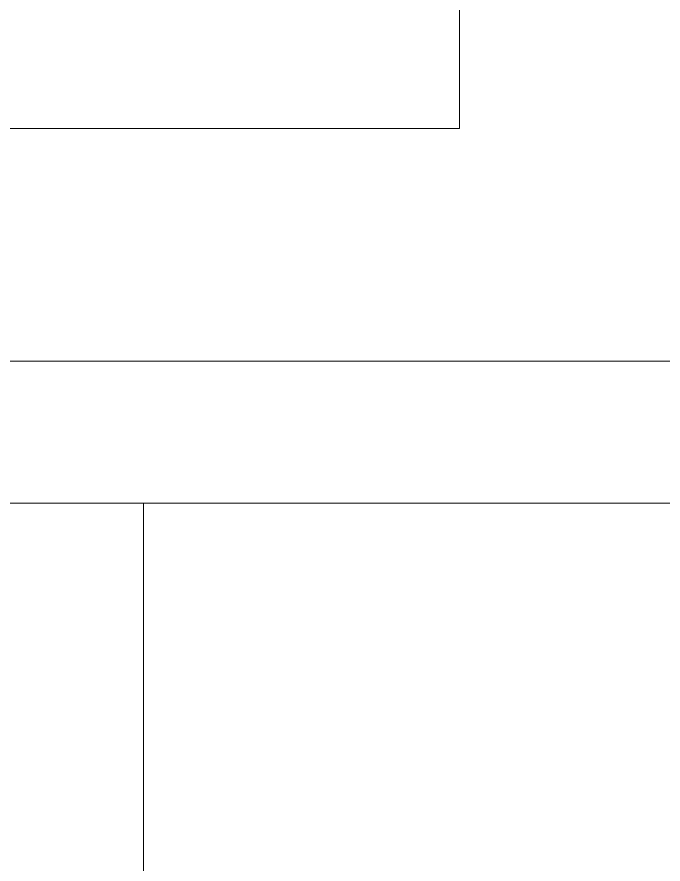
# Model space of a CAD drawing. Header units: inches. Extents: x -246178 to 57169, y -29325 to 19878.
# Drawn here: x 21729 to 22184, y -1202 to -605 of the extents above; entities that cross this region are included whole.
import ezdxf

# ---------------------------------------------------------------- set-up
doc = ezdxf.new("R2010")
doc.units = ezdxf.units.IN
doc.header["$LTSCALE"] = 25
doc.header["$MEASUREMENT"] = 0
doc.linetypes.add('DASHDOT', pattern=[25.4, 12.7, -6.35, 0, -6.35])
doc.layers.get('0').update_dxf_attribs({"color": 8})
for name, color, linetype, lineweight in [('00-Ground Floor$0$Frame', 252, 'Continuous', 9), ('00-Ground Floor$0$LOADING', 253, 'Continuous', 5), ('00-Ground Floor$0$Walls', 251, 'Continuous', 5), ('E-LITE-CLNG-CNDT', 6, 'DASHDOT', 35)]:
    doc.layers.add(name, color=color, linetype=linetype, lineweight=lineweight)

# ---------------------------------------------------------------- blocks, each defined once
blk = doc.blocks.new('00-Ground Floor$0$A$C540D530E')
at = {"color": 254, "linetype": 'Continuous'}
for p, q in [((48817.93, -947.43, 0), (12263.3, -947.43, 0)), ((21817.93, -2747.43), (21817.93, -947.43))]:
    blk.add_line(p, q, dxfattribs=at)
blk = doc.blocks.new('00-Ground Floor$0$A$Ce9e1c4c3')
at = {"layer": '00-Ground Floor$0$Frame'}
blk.add_blockref('00-Ground Floor$0$A$C540D530E', (-100000, 0), dxfattribs=at)
blk = doc.blocks.new('00-Ground Floor')
at = {"layer": '00-Ground Floor$0$LOADING', "elevation": -0.02}
blk.add_lwpolyline([(21590.83, -683.28), (22040.83, -683.28), (22040.83, -233.28), (21590.83, -233.28)], close=True, dxfattribs=at)
at = {"layer": '00-Ground Floor$0$Walls'}
for p, q in [((21497.93, -847.43, 0), (25427.93, -847.43, 0)), ((17732.93, -947.43, 0), (43417.93, -947.43, 0))]:
    blk.add_line(p, q, dxfattribs=at)
at = {"color": 254}
blk.add_blockref('00-Ground Floor$0$A$Ce9e1c4c3', (100000, 0), dxfattribs=at)

msp = doc.modelspace()

# ---------------------------------------------------------------- block references
at = {"layer": 'E-LITE-CLNG-CNDT'}
msp.add_blockref('00-Ground Floor', (0, 0), dxfattribs=at)

doc.saveas('drawing.dxf')
